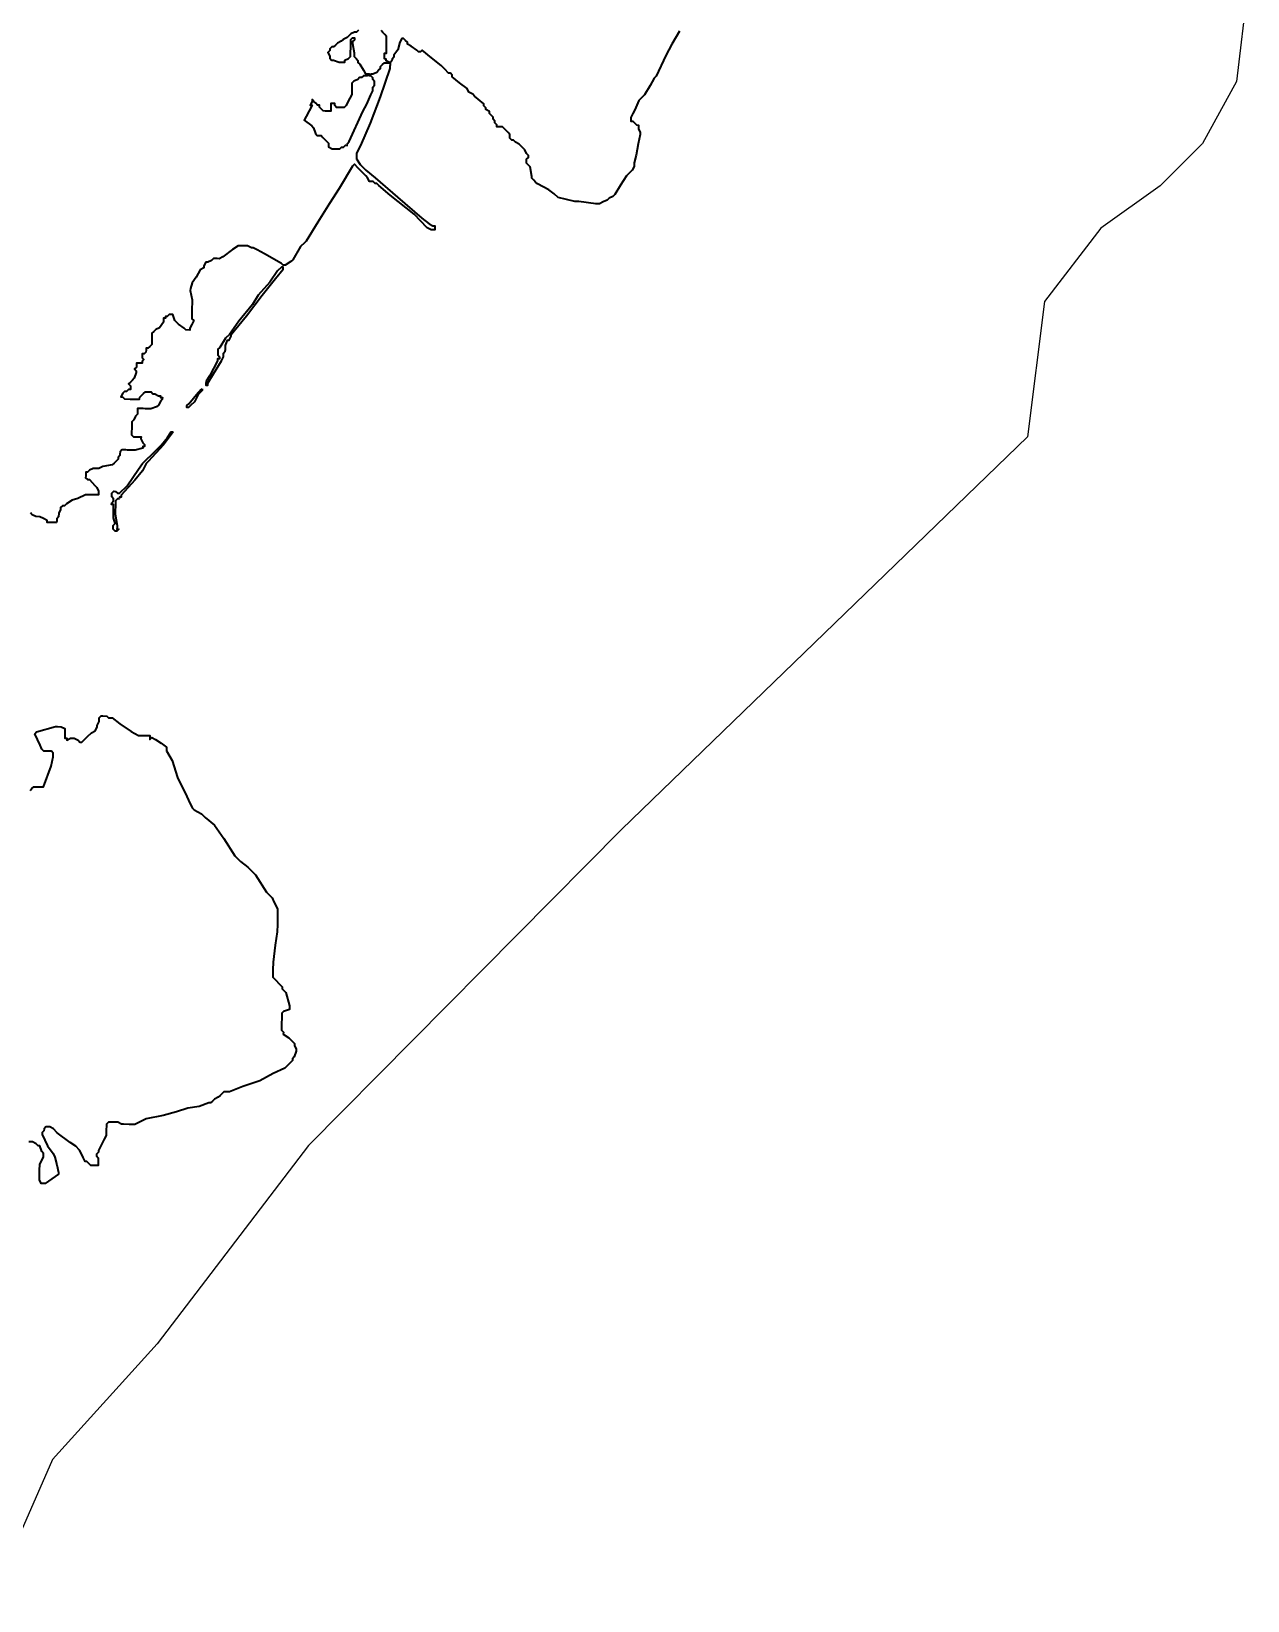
# Model space of a CAD drawing. Header units: metres. Extents: x 266585 to 279238, y 2117616 to 2127268.
# Drawn here: x 269197 to 271761, y 2118573 to 2121882 of the extents above; entities that cross this region are included whole.
import ezdxf

# ---------------------------------------------------------------- set-up
doc = ezdxf.new("R2010")
doc.units = ezdxf.units.M
doc.layers.add('HIGH TIDE LINE', color=7, linetype='Continuous', true_color=0xff00c5)
doc.layers.add('village', color=3, linetype='Continuous')

msp = doc.modelspace()

# ---------------------------------------------------------------- linework, layer by layer
at = {"layer": 'HIGH TIDE LINE', "lineweight": 35}
for points in [[(269886.5, 2121884.1), (269882.4, 2121880.2), (269878.5, 2121880.3), (269870.4, 2121876.4), (269862.4, 2121868.6), (269854.3, 2121864.7), (269850.3, 2121860.8), (269842.3, 2121856.9), (269838.2, 2121853), (269834.2, 2121849.1), (269830.2, 2121849.1), (269826.2, 2121845.2), (269826.1, 2121841.2), (269822.1, 2121837.3), (269825.9, 2121829.3), (269825.9, 2121825.3), (269829.8, 2121821.2), (269833.8, 2121821.2), (269845.7, 2121817), (269849.7, 2121817), (269857.6, 2121816.8), (269857.7, 2121820.8), (269865.7, 2121824.7), (269869.7, 2121828.6), (269869.8, 2121832.6), (269870.1, 2121852.5), (269870.3, 2121864.5), (269874.3, 2121868.4), (269878.3, 2121868.3), (269878.2, 2121864.3), (269874.2, 2121860.4), (269874.1, 2121856.4), (269877.8, 2121836.5), (269877.7, 2121828.5), (269881.6, 2121824.5), (269885.5, 2121820.4), (269885.5, 2121816.4), (269889.4, 2121812.4), (269897.2, 2121800.3), (269901.1, 2121792.3), (269905, 2121792.3), (269909, 2121792.2), (269905, 2121788.3), (269901, 2121788.3), (269897, 2121788.4), (269893, 2121784.5), (269889, 2121784.5), (269885, 2121780.6), (269876.9, 2121776.7), (269872.9, 2121772.8), (269872.8, 2121764.9), (269872.7, 2121760.9), (269872.7, 2121756.9), (269872.6, 2121752.9), (269872.5, 2121748.9), (269868.5, 2121741), (269864.4, 2121733.1), (269860.3, 2121725.2), (269856.2, 2121721.3), (269848.3, 2121721.4), (269840.3, 2121721.5), (269836.4, 2121725.6), (269836.4, 2121729.5), (269832.4, 2121729.6), (269828.5, 2121729.7), (269828.3, 2121721.7), (269828.3, 2121717.7), (269828.2, 2121713.7), (269820.3, 2121713.8), (269816.3, 2121713.9), (269812.3, 2121714), (269804.5, 2121722), (269804.5, 2121726), (269800.5, 2121726.1), (269796.6, 2121730.1), (269792.7, 2121734.2), (269788.8, 2121738.2), (269788.7, 2121734.2), (269784.6, 2121726.3), (269788.6, 2121726.3), (269776.3, 2121702.5), (269772.2, 2121694.6), (269788, 2121682.5), (269791.9, 2121678.4), (269795.7, 2121666.4), (269799.6, 2121662.4), (269803.6, 2121662.3), (269807.6, 2121662.3), (269811.5, 2121658.2), (269819.3, 2121650.1), (269823.3, 2121646.1), (269823.1, 2121638.1), (269831, 2121634), (269835, 2121634), (269839, 2121633.9), (269843, 2121633.9), (269847, 2121633.8), (269851, 2121637.7), (269855, 2121637.7), (269859, 2121641.6), (269863, 2121641.5), (269863.1, 2121645.5), (269867.1, 2121649.4), (269895.9, 2121712.7), (269904.1, 2121728.6), (269912.4, 2121748.3), (269916.5, 2121756.2), (269916.6, 2121764.2), (269920.6, 2121768.1), (269920.7, 2121772.1), (269920.7, 2121776.1), (269916.8, 2121780.1), (269916.9, 2121784.1), (269912.9, 2121788.2), (269909, 2121788.2), (269913, 2121792.1), (269917, 2121792.1), (269925, 2121795.9), (269929, 2121799.9), (269933.1, 2121803.8), (269933.1, 2121807.8), (269937.2, 2121811.7), (269941.2, 2121815.6), (269953.2, 2121815.5), (269953.1, 2121811.5), (269953, 2121807.5), (269953, 2121803.5), (269932.2, 2121744.1), (269911.5, 2121688.6), (269890.9, 2121641.1), (269882.7, 2121625.3), (269882.6, 2121617.4), (269882.5, 2121613.4), (269890.3, 2121601.3), (269902.1, 2121589.2), (269921.7, 2121573), (269968.9, 2121532.5), (270020, 2121487.9), (270035.8, 2121475.7), (270043.7, 2121471.6), (270047.7, 2121471.6), (270047.6, 2121467.6), (270047.6, 2121463.6), (270043.6, 2121463.7), (270039.6, 2121463.7), (270031.7, 2121467.8), (270004.2, 2121496.1), (269953.1, 2121536.7), (269929.5, 2121556.9), (269925.5, 2121561), (269921.6, 2121561), (269917.6, 2121565.1), (269909.7, 2121565.2), (269905.8, 2121573.2), (269901.9, 2121577.2), (269890.1, 2121589.4), (269886.2, 2121593.4), (269878.4, 2121601.5), (269874.3, 2121597.6), (269845.8, 2121550.2), (269825.4, 2121518.6), (269800.9, 2121479.2), (269776.4, 2121439.7), (269772.4, 2121435.8), (269764.3, 2121427.9), (269748, 2121400.3), (269744, 2121396.4), (269731.9, 2121388.6), (269727.9, 2121388.6), (269724, 2121392.7), (269688.5, 2121413.1), (269672.6, 2121421.3), (269664.7, 2121425.4), (269660.8, 2121425.5), (269652.9, 2121429.5), (269648.9, 2121429.6), (269640.9, 2121429.7), (269632.9, 2121429.8), (269620.9, 2121422.1), (269600.8, 2121406.4), (269592.7, 2121402.5), (269588.7, 2121402.6), (269580.8, 2121402.7), (269576.7, 2121398.8), (269568.7, 2121394.9), (269564.7, 2121395), (269560.6, 2121387.1), (269560.6, 2121383.1), (269552.6, 2121379.2), (269548.5, 2121371.3), (269544.4, 2121363.4), (269536.2, 2121351.6), (269532.1, 2121339.7), (269532, 2121335.7), (269535.7, 2121315.8), (269535.4, 2121291.9), (269535.3, 2121287.9), (269535.1, 2121275.9), (269539.1, 2121271.9), (269535, 2121264), (269530.9, 2121256.1), (269530.8, 2121252.1), (269522.8, 2121252.2), (269518.9, 2121256.3), (269507.1, 2121264.4), (269499.2, 2121272.5), (269495.4, 2121284.5), (269487.5, 2121284.6), (269483.4, 2121280.7), (269479.5, 2121280.7), (269479.4, 2121276.8), (269475.4, 2121276.8), (269475.4, 2121272.8), (269475.3, 2121268.9), (269467.2, 2121257), (269459.1, 2121253.2), (269455.1, 2121249.2), (269451.1, 2121245.3), (269451, 2121241.3), (269450.9, 2121237.4), (269450.8, 2121229.4), (269450.8, 2121225.4), (269450.7, 2121221.4), (269446.7, 2121217.5), (269442.6, 2121213.6), (269438.7, 2121213.6), (269438.6, 2121209.7), (269438.5, 2121205.7), (269434.5, 2121201.8), (269430.5, 2121201.8), (269430.5, 2121197.8), (269430.4, 2121193.8), (269434.3, 2121189.8), (269430.3, 2121185.9), (269430.2, 2121181.9), (269426.2, 2121182), (269422.3, 2121182), (269418.3, 2121182.1), (269418.2, 2121178.1), (269418.2, 2121174.1), (269414.1, 2121170.2), (269418.1, 2121166.1), (269418, 2121162.2), (269413.8, 2121150.3), (269409.8, 2121146.4), (269405.8, 2121142.4), (269401.7, 2121138.5), (269405.6, 2121134.5), (269405.6, 2121130.5), (269405.5, 2121126.5), (269401.5, 2121126.6), (269397.5, 2121122.6), (269393.5, 2121122.7), (269389.5, 2121118.8), (269385.4, 2121110.9), (269389.4, 2121110.8), (269393.3, 2121106.8), (269405.2, 2121106.6), (269413.2, 2121106.5), (269417.2, 2121106.4), (269425.1, 2121106.3), (269425.2, 2121110.3), (269429.2, 2121114.2), (269433.3, 2121118.1), (269437.3, 2121122.1), (269441.3, 2121122), (269445.3, 2121121.9), (269449.3, 2121121.9), (269453.2, 2121117.8), (269457.2, 2121117.8), (269465.1, 2121113.7), (269469, 2121113.6), (269469, 2121109.6), (269473, 2121109.6), (269472.9, 2121105.6), (269468.9, 2121101.7), (269464.8, 2121093.8), (269460.7, 2121089.9), (269448.7, 2121086), (269436.8, 2121086.2), (269432.8, 2121086.3), (269428.8, 2121086.3), (269424.8, 2121086.4), (269420.9, 2121086.5), (269420.8, 2121082.5), (269420.8, 2121078.5), (269420.7, 2121074.5), (269416.7, 2121070.6), (269412.6, 2121062.7), (269408.5, 2121058.8), (269408.5, 2121054.8), (269408.4, 2121050.8), (269408.3, 2121042.8), (269408.2, 2121038.9), (269408.2, 2121034.9), (269408.1, 2121030.9), (269412, 2121026.8), (269416, 2121026.8), (269420, 2121026.7), (269424, 2121026.7), (269428, 2121026.6), (269427.9, 2121022.6), (269431.8, 2121014.6), (269435.7, 2121010.6), (269435.6, 2121006.6), (269431.6, 2121006.6), (269431.6, 2121002.7), (269415.6, 2120998.9), (269411.6, 2120999), (269403.7, 2120999.1), (269399.7, 2120999.1), (269395.7, 2120999.2), (269391.7, 2120999.3), (269387.7, 2120999.3), (269383.7, 2120995.4), (269383.6, 2120991.4), (269383.6, 2120987.4), (269379.5, 2120983.5), (269379.5, 2120979.5), (269375.4, 2120975.6), (269371.4, 2120971.7), (269367.4, 2120967.8), (269347.4, 2120964.1), (269339.4, 2120960.2), (269331.4, 2120960.3), (269327.4, 2120960.4), (269319.4, 2120956.5), (269315.4, 2120952.6), (269311.4, 2120952.6), (269311.3, 2120948.7), (269311.3, 2120944.7), (269311.2, 2120940.7), (269315.1, 2120936.7), (269319.1, 2120936.6), (269330.9, 2120924.5), (269334.8, 2120920.4), (269338.7, 2120912.4), (269338.6, 2120908.4), (269338.6, 2120904.5), (269334.6, 2120904.5), (269330.6, 2120904.6), (269318.7, 2120904.8), (269310.7, 2120904.9), (269294.7, 2120897.1), (269282.7, 2120893.3), (269270.6, 2120885.5), (269266.6, 2120881.6), (269262.6, 2120881.7), (269258.5, 2120877.8), (269258.5, 2120873.8), (269254.4, 2120865.9), (269254.3, 2120857.9), (269250.2, 2120854), (269250.2, 2120850), (269250.1, 2120846), (269246.1, 2120846.1), (269242.1, 2120846.1), (269234.2, 2120846.2), (269230.2, 2120846.3), (269230.3, 2120850.3), (269222.4, 2120854.4), (269214.5, 2120858.5), (269206.5, 2120858.6), (269198.6, 2120862.7), (269194.7, 2120866.7)], [(270563.4, 2121882.2), (270547, 2121854.6), (270534.7, 2121830.8), (270514.2, 2121787.3), (270510.2, 2121783.4), (270502, 2121767.6), (270489.7, 2121747.9), (270477.6, 2121736.1), (270469.4, 2121716.3), (270465.3, 2121708.4), (270461.2, 2121700.5), (270461.1, 2121696.5), (270461.1, 2121692.5), (270465, 2121692.5), (270469, 2121688.4), (270472.9, 2121684.4), (270476.9, 2121684.3), (270476.7, 2121676.4), (270480.6, 2121668.3), (270480.5, 2121664.4), (270476.3, 2121644.5), (270471.9, 2121620.7), (270467.7, 2121604.8), (270467.6, 2121596.9), (270463.5, 2121588.9), (270451.4, 2121577.2), (270439.2, 2121557.4), (270426.9, 2121537.7), (270422.9, 2121533.8), (270414.9, 2121529.9), (270410.8, 2121526), (270402.8, 2121522.1), (270394.8, 2121518.3), (270390.8, 2121518.3), (270386.8, 2121518.4), (270351.1, 2121522.9), (270343.1, 2121523), (270307.4, 2121531.5), (270299.5, 2121539.6), (270287.7, 2121547.7), (270264, 2121560), (270260.1, 2121564), (270256.2, 2121568.1), (270252.2, 2121572.1), (270252.3, 2121576.1), (270248.6, 2121596.1), (270240.8, 2121604.2), (270240.8, 2121608.1), (270240.9, 2121612.1), (270244.9, 2121616), (270245, 2121620), (270241, 2121624.1), (270237.2, 2121632.1), (270233.3, 2121636.1), (270225.4, 2121644.2), (270217.5, 2121648.3), (270213.6, 2121652.3), (270209.6, 2121652.4), (270205.7, 2121656.4), (270205.8, 2121664.4), (270201.9, 2121668.4), (270197.9, 2121672.5), (270190.1, 2121680.6), (270182.1, 2121680.7), (270178.2, 2121680.7), (270178.2, 2121684.7), (270174.3, 2121688.8), (270174.4, 2121692.7), (270170.4, 2121696.8), (270170.5, 2121700.8), (270166.6, 2121704.8), (270162.6, 2121708.8), (270162.7, 2121712.8), (270154.8, 2121716.9), (270154.9, 2121720.9), (270150.9, 2121724.9), (270151, 2121728.9), (270131.3, 2121745.1), (270127.4, 2121749.2), (270119.5, 2121753.3), (270115.6, 2121761.3), (270099.9, 2121773.5), (270084.1, 2121785.7), (270084.2, 2121789.6), (270080.3, 2121793.7), (270076.3, 2121793.7), (270068.4, 2121801.8), (270060.6, 2121809.9), (270040.9, 2121826.1), (270021.2, 2121842.3), (270017.2, 2121838.4), (270013.2, 2121838.5), (270009.3, 2121842.5), (269997.5, 2121850.6), (269989.6, 2121854.7), (269989.6, 2121858.7), (269985.7, 2121862.8), (269981.8, 2121866.8), (269977.8, 2121866.9), (269973.7, 2121859), (269969.5, 2121843.1), (269961.4, 2121831.3), (269961.3, 2121827.3), (269957.3, 2121823.4), (269957.2, 2121819.4), (269953.2, 2121815.5), (269945.3, 2121819.5), (269945.3, 2121823.5), (269941.3, 2121823.6), (269941.4, 2121827.6), (269941.4, 2121831.6), (269941.5, 2121835.5), (269945.5, 2121835.5), (269945.7, 2121847.4), (269945.8, 2121855.4), (269945.9, 2121863.3), (269946, 2121871.3), (269942.1, 2121875.4), (269938.2, 2121879.4), (269934.2, 2121883.4)], [(269194.1, 2120281.3), (269198.1, 2120285.2), (269202.2, 2120289.2), (269210.1, 2120289), (269214.1, 2120289), (269218.1, 2120288.9), (269222.1, 2120288.9), (269238.6, 2120332.4), (269242.9, 2120352.3), (269243, 2120360.2), (269239.1, 2120364.3), (269235.1, 2120364.3), (269231.1, 2120364.4), (269227.1, 2120364.5), (269223.2, 2120364.5), (269219.2, 2120368.6), (269215.4, 2120376.6), (269203.8, 2120400.6), (269207.8, 2120404.6), (269247.8, 2120415.9), (269251.8, 2120415.9), (269259.7, 2120415.8), (269267.7, 2120411.7), (269267.6, 2120407.7), (269267.5, 2120403.7), (269267.5, 2120399.7), (269267.4, 2120395.7), (269267.4, 2120391.8), (269271.3, 2120391.7), (269271.3, 2120387.7), (269279.3, 2120391.6), (269287.3, 2120391.5), (269295.2, 2120387.4), (269299.1, 2120383.3), (269303.1, 2120383.3), (269315.2, 2120395), (269323.3, 2120402.9), (269331.3, 2120406.7), (269335.4, 2120414.7), (269335.4, 2120418.6), (269339.5, 2120426.5), (269339.7, 2120434.5), (269343.7, 2120438.4), (269347.7, 2120438.4), (269355.6, 2120438.3), (269359.6, 2120434.2), (269367.5, 2120434.1), (269383.3, 2120421.9), (269406.9, 2120405.6), (269414.8, 2120401.5), (269422.7, 2120397.4), (269430.7, 2120397.3), (269446.6, 2120397.1), (269446.5, 2120389.1), (269450.5, 2120393.1), (269458.5, 2120389), (269470.3, 2120380.8), (269482.1, 2120372.7), (269482, 2120364.7), (269493.6, 2120344.6), (269505.1, 2120308.6), (269524.4, 2120268.5), (269528.3, 2120260.5), (269536, 2120244.5), (269539.9, 2120240.4), (269547.8, 2120236.3), (269555.7, 2120232.2), (269563.6, 2120224.1), (269583.2, 2120207.9), (269602.7, 2120179.8), (269626.1, 2120143.6), (269637.9, 2120131.4), (269653.6, 2120119.3), (269669.3, 2120103.1), (269692.7, 2120066.9), (269704.4, 2120054.8), (269708.3, 2120046.8), (269712.2, 2120038.8), (269716, 2120030.7), (269715.8, 2120014.8), (269715.6, 2119998.9), (269715.3, 2119983), (269710.9, 2119955.1), (269706.4, 2119919.4), (269706.2, 2119903.4), (269706, 2119891.5), (269706, 2119887.5), (269709.9, 2119883.5), (269721.7, 2119871.4), (269725.6, 2119867.3), (269725.5, 2119863.3), (269729.4, 2119859.3), (269733.4, 2119855.3), (269740.9, 2119827.3), (269740.9, 2119823.3), (269740.8, 2119819.3), (269728.8, 2119815.5), (269724.8, 2119811.6), (269724.7, 2119807.6), (269724.6, 2119803.6), (269724.4, 2119787.7), (269724.3, 2119779.7), (269724.2, 2119775.7), (269728.2, 2119771.7), (269728.1, 2119767.7), (269739.9, 2119759.6), (269743.9, 2119755.5), (269747.8, 2119751.5), (269751.7, 2119747.5), (269751.6, 2119743.5), (269755.5, 2119735.5), (269755.5, 2119731.5), (269751.3, 2119719.6), (269747.3, 2119715.7), (269747.2, 2119711.7), (269739.1, 2119703.8), (269731, 2119696), (269707, 2119684.4), (269678.9, 2119668.9), (269642.9, 2119657.4), (269614.8, 2119645.9), (269602.9, 2119646.1), (269598.8, 2119642.2), (269594.8, 2119638.2), (269590.8, 2119634.3), (269582.8, 2119630.5), (269578.7, 2119626.5), (269574.7, 2119622.6), (269570.7, 2119622.7), (269550.7, 2119615), (269526.7, 2119611.4), (269502.7, 2119603.7), (269474.7, 2119596.2), (269438.8, 2119588.7), (269414.7, 2119577.2), (269402.8, 2119577.3), (269390.8, 2119577.5), (269386.9, 2119577.6), (269379, 2119581.7), (269371, 2119581.8), (269363, 2119581.9), (269359.1, 2119581.9), (269355, 2119578), (269355, 2119574), (269354.8, 2119566.1), (269354.7, 2119554.1), (269350.6, 2119546.2), (269342.4, 2119530.4), (269338.3, 2119522.5), (269338.2, 2119518.5), (269334.2, 2119514.6), (269334.1, 2119510.6), (269338, 2119506.6), (269338, 2119502.6), (269337.9, 2119498.6), (269337.8, 2119490.7), (269333.8, 2119490.7), (269329.8, 2119490.8), (269325.9, 2119490.8), (269321.9, 2119490.9), (269318, 2119494.9), (269314, 2119499), (269310.1, 2119499), (269306.2, 2119507.1), (269302.3, 2119515.1), (269298.5, 2119523.1), (269290.6, 2119531.2), (269278.8, 2119539.3), (269251.2, 2119559.6), (269243.4, 2119567.7), (269235.5, 2119571.8), (269231.5, 2119571.9), (269227.5, 2119571.9), (269223.5, 2119568), (269223.4, 2119564), (269219.4, 2119560.1), (269219.3, 2119556.1), (269230.9, 2119532), (269242.6, 2119515.9), (269246.5, 2119507.9), (269250.2, 2119491.9), (269254, 2119476), (269253.9, 2119472), (269225.8, 2119452.5), (269217.8, 2119452.6), (269213.9, 2119460.6), (269214, 2119468.6), (269214.2, 2119480.5), (269214.4, 2119492.5), (269218.5, 2119500.4), (269222.6, 2119508.3), (269222.7, 2119516.2), (269218.8, 2119520.3), (269215, 2119532.3), (269211, 2119532.3), (269207.1, 2119536.4), (269199.2, 2119540.5), (269191.2, 2119540.6)]]:
    msp.add_lwpolyline(points, dxfattribs=at)
for points in [[(269723.9, 2121384.7), (269715.8, 2121376.9), (269699.5, 2121353.2), (269675.2, 2121325.7), (269663, 2121305.9), (269634.6, 2121270.5), (269614.3, 2121242.9), (269606.2, 2121235.1), (269594, 2121215.4), (269589.9, 2121211.4), (269589.9, 2121207.4), (269589.8, 2121203.5), (269589.8, 2121199.5), (269593.7, 2121195.4), (269593.6, 2121191.5), (269589.6, 2121191.5), (269589.6, 2121187.5), (269573.2, 2121155.9), (269565.1, 2121144.1), (269565, 2121140.1), (269564.9, 2121136.1), (269568.9, 2121136.1), (269569, 2121140), (269581.2, 2121159.8), (269597.5, 2121187.4), (269601.6, 2121195.3), (269601.8, 2121203.3), (269605.8, 2121207.2), (269605.9, 2121211.2), (269605.9, 2121215.2), (269606, 2121219.2), (269610.1, 2121231), (269614.1, 2121231), (269618.2, 2121238.9), (269618.3, 2121242.9), (269650.7, 2121282.2), (269683.2, 2121325.6), (269711.6, 2121361), (269727.8, 2121380.7), (269727.9, 2121384.6)], [(269556.9, 2121128.3), (269556.8, 2121124.3), (269548.7, 2121116.4), (269540.5, 2121100.6), (269532.5, 2121092.8), (269528.4, 2121088.9), (269524.4, 2121088.9), (269524.5, 2121092.9), (269528.5, 2121096.8), (269548.8, 2121120.4), (269552.8, 2121124.4)], [(269495.8, 2121037.6), (269475.5, 2121010), (269443.1, 2120974.6), (269439.1, 2120970.7), (269430.9, 2120954.9), (269414.7, 2120935.2), (269386.3, 2120903.8), (269386.3, 2120899.8), (269382.3, 2120899.8), (269382.2, 2120895.9), (269378.3, 2120895.9), (269374.2, 2120892), (269374.2, 2120888), (269373.8, 2120864.1), (269377.4, 2120840.2), (269377.4, 2120836.2), (269377.3, 2120832.2), (269381.3, 2120832.2), (269377.3, 2120828.2), (269373.3, 2120828.3), (269369.4, 2120832.3), (269369.4, 2120836.3), (269369.5, 2120840.3), (269373.5, 2120844.2), (269369.7, 2120856.2), (269370, 2120876.1), (269370.1, 2120880.1), (269370.1, 2120884.1), (269366.1, 2120884.1), (269366.2, 2120888.1), (269370.2, 2120892.1), (269370.3, 2120896), (269366.4, 2120900.1), (269366.4, 2120904.1), (269366.5, 2120908), (269370.5, 2120912), (269374.5, 2120911.9), (269378.4, 2120907.9), (269382.4, 2120907.8), (269398.6, 2120923.5), (269423, 2120959), (269431.1, 2120970.8), (269439.2, 2120978.7), (269451.3, 2120990.4), (269471.5, 2121010), (269483.7, 2121025.8), (269491.8, 2121037.6)]]:
    msp.add_lwpolyline(points, close=True, dxfattribs=at)
at = {"layer": 'village', "color": 3}
msp.add_polyline3d([(271761.5, 2121972.5, 0), (271737.7, 2121776.2, 0), (271666.3, 2121645.4, 0), (271577.1, 2121556.2, 0), (271452.2, 2121467, 0), (271333.3, 2121312.4, 0), (271297.6, 2121026.9, 0), (270441.2, 2120199.1, 0), (269781.1, 2119533, 0), (269461.8, 2119114.3, 0), (269241.7, 2118870.5, 0), (269110.9, 2118573.2, 0)], dxfattribs=at)

doc.saveas('drawing.dxf')
